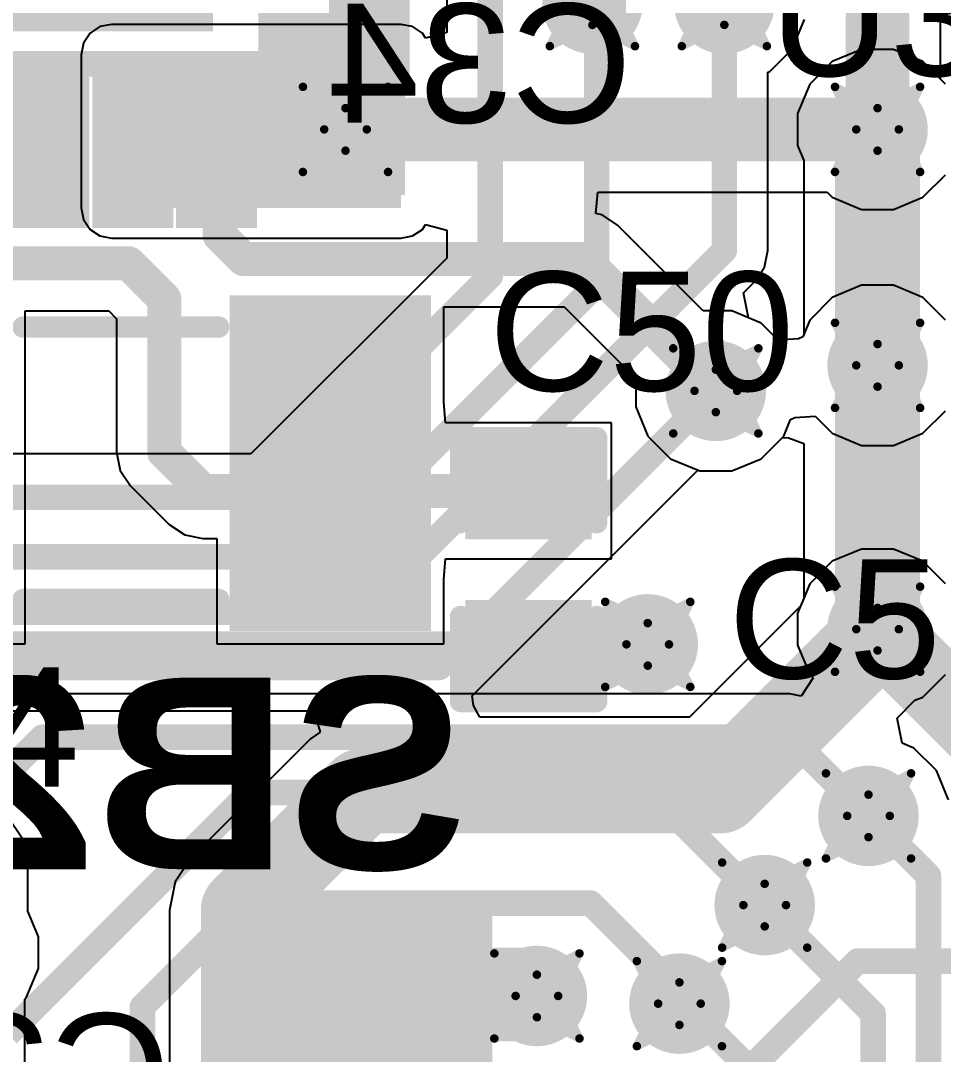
# Model space of a CAD drawing. Header units: inches. Extents: x -8 to 386, y -12 to 64.
# Drawn here: x 10.41 to 15.91, y 12.93 to 19.1 of the extents above; entities that cross this region are included whole.
import ezdxf

# ---------------------------------------------------------------- set-up
doc = ezdxf.new("R2010")
doc.units = ezdxf.units.IN
for name, color, linetype in [('Board_outline', 216, 'Continuous'), ('Bottom Layer', 5, 'Continuous'), ('Bottom Overlay', 54, 'Continuous'), ('Bottom Paste', 16, 'Continuous'), ('Bottom Solder', 6, 'Continuous'), ('Drill Drawing', 1, 'Continuous'), ('Top Layer', 1, 'Continuous'), ('Top Overlay', 2, 'Continuous'), ('Top Paste', 8, 'Continuous'), ('Top Solder', 216, 'Continuous'), ('Via Holes', 16, 'Continuous')]:
    doc.layers.add(name, color=color, linetype=linetype)
doc.styles.add('Arial', font='', dxfattribs={"height": 0.2})
doc.styles.add('Arial_Bold', font='', dxfattribs={"height": 0.2})
doc.styles.get('Arial').set_extended_font_data('Arial')
doc.styles.get('Arial_Bold').set_extended_font_data('Arial', bold=True)

msp = doc.modelspace()

# ---------------------------------------------------------------- hatches: boundary and pattern name
at = {"layer": 'Bottom Layer'}
h = msp.add_hatch(color=5, dxfattribs=at)
edge = h.paths.add_edge_path()
edge.add_arc((13.8176, 19.2024), 0.3, 0, 360)
h = msp.add_hatch(color=5, dxfattribs=at)
edge = h.paths.add_edge_path()
edge.add_arc((14.605, 19.2024), 0.3, 0, 360)
for points in [[(12.6746, 18.8976), (10.9474, 18.8976), (10.9474, 17.9832), (12.6746, 17.9832)], [(11.0363, 18.8468), (11.6713, 18.8468), (11.6713, 18.3896), (11.0363, 18.3896)], [(13.0429, 12.9286), (12.1539, 12.9286), (12.1539, 13.6906), (13.0429, 13.6906)]]:
    msp.add_hatch(color=5, dxfattribs=at).paths.add_polyline_path(points)
h = msp.add_hatch(color=5, dxfattribs=at)
edge = h.paths.add_edge_path()
edge.add_arc((12.344, 18.4517), 0.3, 0, 360)
h = msp.add_hatch(color=5, dxfattribs=at)
edge = h.paths.add_edge_path()
edge.add_arc((15.5194, 18.4517), 0.3, 0, 360)
h = msp.add_hatch(color=5, dxfattribs=at)
edge = h.paths.add_edge_path()
edge.add_arc((15.5194, 17.0434), 0.3, 0, 360)
h = msp.add_hatch(color=5, dxfattribs=at)
edge = h.paths.add_edge_path()
edge.add_arc((14.5542, 16.891), 0.3, 0, 360)
h = msp.add_hatch(color=5, dxfattribs=at)
edge = h.paths.add_edge_path()
edge.add_arc((15.5194, 15.4686), 0.3, 0, 360)
h = msp.add_hatch(color=5, dxfattribs=at)
edge = h.paths.add_edge_path()
edge.add_arc((14.1478, 15.378), 0.3, 0, 360)
h = msp.add_hatch(color=5, dxfattribs=at)
edge = h.paths.add_edge_path()
edge.add_arc((15.4654, 14.3542), 0.3, 0, 360)
h = msp.add_hatch(color=5, dxfattribs=at)
edge = h.paths.add_edge_path()
edge.add_arc((14.8458, 13.8218), 0.3, 0, 360)
h = msp.add_hatch(color=5, dxfattribs=at)
edge = h.paths.add_edge_path()
edge.add_arc((13.4864, 13.2794), 0.3, 0, 360)
h = msp.add_hatch(color=5, dxfattribs=at)
edge = h.paths.add_edge_path()
edge.add_arc((14.3369, 13.2335), 0.3, 0, 360)
at = {"layer": 'Bottom Paste'}
for points in [[(11.0363, 18.8468), (11.6713, 18.8468), (11.6713, 18.3896), (11.0363, 18.3896)], [(13.0429, 12.9286), (12.1539, 12.9286), (12.1539, 13.6906), (13.0429, 13.6906)]]:
    msp.add_hatch(color=16, dxfattribs=at).paths.add_polyline_path(points)
at = {"layer": 'Bottom Solder'}
for points in [[(10.9763, 18.9068), (11.7313, 18.9068), (11.7313, 18.3296), (10.9763, 18.3296)], [(13.1445, 12.827), (12.0523, 12.827), (12.0523, 13.7922), (13.1445, 13.7922)]]:
    msp.add_hatch(color=6, dxfattribs=at).paths.add_polyline_path(points)
at = {"layer": 'Top Layer'}
h = msp.add_hatch(color=1, dxfattribs=at)
edge = h.paths.add_edge_path()
edge.add_arc((13.8176, 19.2024), 0.3, 0, 360)
h = msp.add_hatch(color=1, dxfattribs=at)
edge = h.paths.add_edge_path()
edge.add_arc((14.605, 19.2024), 0.3, 0, 360)
for points in [[(12.6246, 19.1555), (12.6246, 18.8755), (11.9245, 18.8755), (11.9245, 19.1555)], [(11.938, 18.0594), (12.7, 18.0594), (12.7, 19.1516), (11.938, 19.1516)], [(10.7145, 17.9654), (10.4345, 17.9654), (10.4345, 18.6654), (10.7145, 18.6654)], [(11.2144, 17.9654), (10.9344, 17.9654), (10.9344, 18.6654), (11.2144, 18.6654)], [(11.7145, 17.9654), (11.4345, 17.9654), (11.4345, 18.6654), (11.7145, 18.6654)], [(11.7536, 17.3592), (12.7536, 17.3592), (12.7536, 15.5592), (11.7536, 15.5592)], [(13.7541, 16.0655), (13.1191, 16.0655), (13.1191, 16.5227), (13.7541, 16.5227)], [(13.7541, 15.1257), (13.1191, 15.1257), (13.1191, 15.5829), (13.7541, 15.5829)]]:
    msp.add_hatch(color=1, dxfattribs=at).paths.add_polyline_path(points)
h = msp.add_hatch(color=1, dxfattribs=at)
edge = h.paths.add_edge_path()
edge.add_arc((12.344, 18.4517), 0.3, 0, 360)
h = msp.add_hatch(color=1, dxfattribs=at)
edge = h.paths.add_edge_path()
edge.add_arc((15.5194, 18.4517), 0.3, 0, 360)
h = msp.add_hatch(color=1, dxfattribs=at)
edge = h.paths.add_edge_path()
edge.add_arc((15.5194, 17.0434), 0.3, 0, 360)
h = msp.add_hatch(color=1, dxfattribs=at)
edge = h.paths.add_edge_path()
edge.add_arc((14.5542, 16.891), 0.3, 0, 360)
h = msp.add_hatch(color=1, dxfattribs=at)
edge = h.paths.add_edge_path()
edge.add_arc((15.5194, 15.4686), 0.3, 0, 360)
h = msp.add_hatch(color=1, dxfattribs=at)
edge = h.paths.add_edge_path()
edge.add_arc((14.1478, 15.378), 0.3, 0, 360)
h = msp.add_hatch(color=1, dxfattribs=at)
edge = h.paths.add_edge_path()
edge.add_arc((15.4654, 14.3542), 0.3, 0, 360)
h = msp.add_hatch(color=1, dxfattribs=at)
edge = h.paths.add_edge_path()
edge.add_arc((14.8458, 13.8218), 0.3, 0, 360)
h = msp.add_hatch(color=1, dxfattribs=at)
edge = h.paths.add_edge_path()
edge.add_arc((13.4864, 13.2794), 0.3, 0, 360)
h = msp.add_hatch(color=1, dxfattribs=at)
edge = h.paths.add_edge_path()
edge.add_arc((14.3369, 13.2335), 0.3, 0, 360)
at = {"layer": 'Top Paste'}
for points in [[(12.6246, 19.1555), (12.6246, 18.8755), (11.9245, 18.8755), (11.9245, 19.1555)], [(10.7145, 17.9654), (10.4345, 17.9654), (10.4345, 18.6654), (10.7145, 18.6654)], [(11.2144, 17.9654), (10.9344, 17.9654), (10.9344, 18.6654), (11.2144, 18.6654)], [(11.7145, 17.9654), (11.4345, 17.9654), (11.4345, 18.6654), (11.7145, 18.6654)], [(11.7536, 17.3592), (12.7536, 17.3592), (12.7536, 15.5592), (11.7536, 15.5592)], [(13.7541, 16.0655), (13.1191, 16.0655), (13.1191, 16.5227), (13.7541, 16.5227)], [(13.7541, 15.1257), (13.1191, 15.1257), (13.1191, 15.5829), (13.7541, 15.5829)]]:
    msp.add_hatch(color=8, dxfattribs=at).paths.add_polyline_path(points)
at = {"layer": 'Top Solder'}
for points in [[(11.5531, 22.4941), (11.5531, 19.0369), (8.0959, 19.0369), (8.0959, 22.4941)], [(12.7262, 19.2571), (12.7262, 18.7739), (11.8229, 18.7739), (11.8229, 19.2571)], [(10.8161, 17.8638), (10.3329, 17.8638), (10.3329, 18.767), (10.8161, 18.767)], [(11.316, 17.8638), (10.8328, 17.8638), (10.8328, 18.767), (11.316, 18.767)], [(11.8161, 17.8638), (11.3329, 17.8638), (11.3329, 18.767), (11.8161, 18.767)], [(11.652, 17.4608), (12.8552, 17.4608), (12.8552, 15.4576), (11.652, 15.4576)], [(13.8141, 16.0055), (13.0591, 16.0055), (13.0591, 16.5827), (13.8141, 16.5827)], [(13.8141, 15.0657), (13.0591, 15.0657), (13.0591, 15.6429), (13.8141, 15.6429)]]:
    msp.add_hatch(color=216, dxfattribs=at).paths.add_polyline_path(points)
at = {"layer": 'Via Holes'}
h = msp.add_hatch(color=7, dxfattribs=at)
edge = h.paths.add_edge_path()
edge.add_arc((13.8176, 19.2024), 0.15, 0, 360)
h = msp.add_hatch(color=7, dxfattribs=at)
edge = h.paths.add_edge_path()
edge.add_arc((14.605, 19.2024), 0.15, 0, 360)
h = msp.add_hatch(color=7, dxfattribs=at)
edge = h.paths.add_edge_path()
edge.add_arc((12.344, 18.4517), 0.15, 0, 360)
h = msp.add_hatch(color=7, dxfattribs=at)
edge = h.paths.add_edge_path()
edge.add_arc((15.5194, 18.4517), 0.15, 0, 360)
h = msp.add_hatch(color=7, dxfattribs=at)
edge = h.paths.add_edge_path()
edge.add_arc((15.5194, 17.0434), 0.15, 0, 360)
h = msp.add_hatch(color=7, dxfattribs=at)
edge = h.paths.add_edge_path()
edge.add_arc((14.5542, 16.891), 0.15, 0, 360)
h = msp.add_hatch(color=7, dxfattribs=at)
edge = h.paths.add_edge_path()
edge.add_arc((15.5194, 15.4686), 0.15, 0, 360)
h = msp.add_hatch(color=7, dxfattribs=at)
edge = h.paths.add_edge_path()
edge.add_arc((14.1478, 15.378), 0.15, 0, 360)
h = msp.add_hatch(color=7, dxfattribs=at)
edge = h.paths.add_edge_path()
edge.add_arc((15.4654, 14.3542), 0.15, 0, 360)
h = msp.add_hatch(color=7, dxfattribs=at)
edge = h.paths.add_edge_path()
edge.add_arc((14.8458, 13.8218), 0.15, 0, 360)
h = msp.add_hatch(color=7, dxfattribs=at)
edge = h.paths.add_edge_path()
edge.add_arc((13.4864, 13.2794), 0.15, 0, 360)
h = msp.add_hatch(color=7, dxfattribs=at)
edge = h.paths.add_edge_path()
edge.add_arc((14.3369, 13.2335), 0.15, 0, 360)

# ---------------------------------------------------------------- linework, layer by layer
at = {"layer": 'Board_outline', "const_width": 0.254}
msp.add_lwpolyline([(37.5368, 13.3604, 1), (-7.4632, 13.3604, 1)], format="xyb", close=True, dxfattribs=at)
at = {"layer": 'Bottom Layer'}
for p, q in [((12.949, 19.685), (12.949, 19.0308)), ((10.878, 19.0651), (10.8192, 19.0258)), ((10.9474, 19.0789), (10.878, 19.0651)), ((12.6746, 19.0789), (10.9474, 19.0789)), ((12.744, 19.0651), (12.6746, 19.0789)), ((12.8028, 19.0258), (12.744, 19.0651)), ((15.0101, 18.9317), (15.0828, 19.1074)), ((10.8192, 19.0258), (10.7799, 18.967)), ((12.822, 18.997), (12.8028, 19.0258)), ((12.949, 19.0308), (12.822, 18.997)), ((10.7799, 18.967), (10.7661, 18.8976)), ((10.7661, 18.8976), (10.7661, 17.9832)), ((14.8757, 18.7973), (15.0101, 18.9317)), ((15.4244, 18.9295), (15.2487, 18.8568)), ((15.6144, 18.9295), (15.4244, 18.9295)), ((15.7901, 18.8568), (15.6144, 18.9295)), ((15.2487, 18.8568), (15.1143, 18.7224)), ((15.9245, 18.7224), (15.7901, 18.8568)), ((14.864, 18.7925), (14.8757, 18.7973)), ((14.864, 17.7292), (14.864, 18.7925)), ((15.1143, 18.7224), (15.0416, 18.5468)), ((15.0416, 18.5468), (15.0416, 18.3567)), ((15.0416, 18.3567), (15.0791, 18.2661)), ((15.0791, 18.2661), (15.0791, 17.2291)), ((10.7661, 17.9832), (10.7799, 17.9138)), ((10.7799, 17.9138), (10.8192, 17.855)), ((10.8192, 17.855), (10.878, 17.8157)), ((12.744, 17.8157), (12.8028, 17.855)), ((12.8028, 17.855), (12.822, 17.8838)), ((12.822, 17.8838), (12.949, 17.85)), ((12.949, 17.85), (12.949, 17.6841)), ((10.878, 17.8157), (10.9474, 17.8019)), ((10.9474, 17.8019), (12.6746, 17.8019)), ((12.6746, 17.8019), (12.744, 17.8157)), ((14.8443, 17.6301), (14.864, 17.7292)), ((12.949, 17.6841), (11.7799, 16.515)), ((14.7881, 17.5461), (14.8443, 17.6301)), ((14.7193, 17.4772), (14.7881, 17.5461)), ((14.7491, 17.3274), (14.7193, 17.4772)), ((14.8249, 17.2961), (14.7491, 17.3274)), ((14.9271, 17.1938), (14.8249, 17.2961)), ((15.0729, 17.214), (15.0479, 17.2025)), ((15.0791, 17.2291), (15.0729, 17.214)), ((15.0479, 17.2025), (14.9271, 17.1938)), ((14.9593, 16.6203), (15.0007, 16.7204)), ((15.0007, 16.7204), (15.0257, 16.7319)), ((15.0257, 16.7319), (15.1465, 16.7406)), ((15.1465, 16.7406), (15.2487, 16.6383)), ((15.7901, 16.6383), (15.9245, 16.7727)), ((14.8249, 16.4859), (14.9593, 16.6203)), ((15.2487, 16.6383), (15.4244, 16.5656)), ((15.6144, 16.5656), (15.7901, 16.6383)), ((15.4244, 16.5656), (15.6144, 16.5656)), ((11.7799, 16.515), (3.7592, 16.515)), ((14.6492, 16.4132), (14.8249, 16.4859)), ((13.1001, 15.0707), (14.4475, 16.418)), ((14.4475, 16.418), (14.4592, 16.4132)), ((14.4592, 16.4132), (14.6492, 16.4132)), ((15.4244, 15.9464), (15.2487, 15.8737)), ((15.6144, 15.9464), (15.4244, 15.9464)), ((15.7901, 15.8737), (15.6144, 15.9464)), ((15.2487, 15.8737), (15.1143, 15.7393)), ((15.9245, 15.7393), (15.7901, 15.8737)), ((15.1143, 15.7393), (15.0588, 15.6053)), ((15.0588, 15.6053), (14.3972, 14.9437)), ((15.7901, 15.0635), (15.9245, 15.1979)), ((13.1088, 15.0138), (13.1001, 15.0707)), ((15.7428, 15.044), (15.7901, 15.0635)), ((13.1455, 14.9437), (13.1088, 15.0138)), ((15.6367, 14.9379), (15.7428, 15.044)), ((9.8759, 14.981), (12.155, 14.981)), ((12.155, 14.981), (12.1935, 14.854)), ((14.3972, 14.9437), (13.1455, 14.9437)), ((15.6665, 14.7881), (15.6367, 14.9379)), ((12.1347, 14.8147), (11.4235, 14.1035)), ((12.1935, 14.854), (12.1347, 14.8147)), ((15.736, 14.7593), (15.6665, 14.7881)), ((15.8704, 14.6249), (15.736, 14.7593)), ((15.9432, 14.4493), (15.8704, 14.6249)), ((10.4158, 14.2169), (10.326, 14.3514)), ((10.4474, 14.0584), (10.4158, 14.2169)), ((11.4235, 14.1035), (11.3281, 13.9607)), ((10.4474, 14.0583), (10.4474, 14.0584)), ((10.4474, 13.7864), (10.4474, 14.0583)), ((11.3281, 13.9607), (11.2945, 13.7922)), ((10.5108, 13.6332), (10.4474, 13.7864)), ((11.2945, 13.7922), (11.2945, 10.9474)), ((10.5108, 13.4431), (10.5108, 13.6332)), ((10.4381, 13.2675), (10.5108, 13.4431)), ((10.4299, 13.2593), (10.4381, 13.2675)), ((10.4299, 11.7015), (10.4299, 13.2593))]:
    msp.add_line(p, q, dxfattribs=at)
for points, const_width in [([(13.208, 17.5768), (13.208, 19.685)], 0.1524), ([(13.8176, 19.2024), (13.843, 19.177)], 0.1524), ([(13.843, 17.526), (13.843, 19.177)], 0.1524), ([(14.605, 17.7292), (14.605, 19.2024)], 0.1524), ([(15.5194, 17.0434), (15.5194, 18.4517)], 0.508), ([(12.446, 15.5702), (14.605, 17.7292)], 0.1524), ([(11.8872, 16.256), (13.208, 17.5768)], 0.1524), ([(12.2174, 15.9004), (13.843, 17.526)], 0.1524), ([(12.9032, 15.24), (14.5542, 16.891)], 0.1524), ([(3.7592, 16.256), (11.8872, 16.256)], 0.1524), ([(3.8706, 15.9004), (12.2174, 15.9004)], 0.1524), ([(14.5796, 14.5034), (15.5448, 15.4686)], 0.508), ([(4.0074, 15.5702), (12.446, 15.5702)], 0.1524), ([(4.1441, 15.24), (12.9032, 15.24)], 0.1524), ([(11.7348, 13.7922), (12.446, 14.5034)], 0.508), ([(12.446, 14.5034), (14.5796, 14.5034)], 0.508), ([(15.4654, 14.3542), (15.8232, 13.9964)], 0.1524), ([(15.4654, 14.3542), (15.4654, 14.3542)], 0.1524), ([(15.8232, 13.2273), (15.8232, 13.9964)], 0.1524), ([(11.7348, 10.9474), (11.7348, 13.7922)], 0.508), ([(14.8458, 13.8218), (15.493, 13.1746)], 0.1524), ([(12.7539, 13.2873), (13.4785, 13.2873)], 0.5588), ([(13.4785, 13.2873), (13.4864, 13.2794)], 0.5588), ([(14.3369, 13.2335), (14.3676, 13.2335)], 0.1524), ([(14.3676, 13.2335), (15.113, 12.4882)], 0.1524), ([(15.8232, 3.8618), (15.8232, 13.2273)], 0.1524), ([(15.493, 3.2776), (15.493, 13.1746)], 0.1524)]:
    msp.add_lwpolyline(points, dxfattribs=dict(at, const_width=const_width))
for points, const_width in [([(13.8049, 19.177, 1), (13.8811, 19.177, 1)], 0.0762), ([(13.8049, 19.177, 1), (13.8811, 19.177, 1)], 0.0762), ([(15.3924, 18.4517, 1), (15.6464, 18.4517, 1)], 0.254), ([(14.5669, 17.7292, 1), (14.6431, 17.7292, 1)], 0.0762), ([(14.5669, 17.7292, 1), (14.6431, 17.7292, 1)], 0.0762), ([(13.1699, 17.5768, 1), (13.2461, 17.5768, 1)], 0.0762), ([(13.1699, 17.5768, 1), (13.2461, 17.5768, 1)], 0.0762), ([(13.8049, 17.526, 1), (13.8811, 17.526, 1)], 0.0762), ([(13.8049, 17.526, 1), (13.8811, 17.526, 1)], 0.0762), ([(15.3924, 17.0434, 1), (15.6464, 17.0434, 1)], 0.254), ([(14.5161, 16.891, 1), (14.5923, 16.891, 1)], 0.0762), ([(11.8491, 16.256, 1), (11.9253, 16.256, 1)], 0.0762), ([(11.8491, 16.256, 1), (11.9253, 16.256, 1)], 0.0762), ([(12.1793, 15.9004, 1), (12.2555, 15.9004, 1)], 0.0762), ([(12.1793, 15.9004, 1), (12.2555, 15.9004, 1)], 0.0762), ([(15.4178, 15.4686, 1), (15.6718, 15.4686, 1)], 0.254), ([(12.4079, 15.5702, 1), (12.4841, 15.5702, 1)], 0.0762), ([(12.4079, 15.5702, 1), (12.4841, 15.5702, 1)], 0.0762), ([(12.8651, 15.24, 1), (12.9413, 15.24, 1)], 0.0762), ([(12.8651, 15.24, 1), (12.9413, 15.24, 1)], 0.0762), ([(12.319, 14.5034, 1), (12.573, 14.5034, 1)], 0.254), ([(12.319, 14.5034, 1), (12.573, 14.5034, 1)], 0.254), ([(14.4526, 14.5034, 1), (14.7066, 14.5034, 1)], 0.254), ([(14.4526, 14.5034, 1), (14.7066, 14.5034, 1)], 0.254), ([(15.4273, 14.3542, 1), (15.5035, 14.3542, 1)], 0.0762), ([(15.4273, 14.3542, 1), (15.5035, 14.3542, 1)], 0.0762), ([(15.4273, 14.3542, 1), (15.5035, 14.3542, 1)], 0.0762), ([(15.7851, 13.9964, 1), (15.8613, 13.9964, 1)], 0.0762), ([(15.7851, 13.9964, 1), (15.8613, 13.9964, 1)], 0.0762), ([(11.6078, 13.7922, 1), (11.8618, 13.7922, 1)], 0.254), ([(11.6078, 13.7922, 1), (11.8618, 13.7922, 1)], 0.254), ([(14.8077, 13.8218, 1), (14.8839, 13.8218, 1)], 0.0762), ([(12.6142, 13.2873, 1), (12.8936, 13.2873, 1)], 0.2794), ([(13.3388, 13.2873, 1), (13.6182, 13.2873, 1)], 0.2794), ([(13.3388, 13.2873, 1), (13.6182, 13.2873, 1)], 0.2794), ([(13.3467, 13.2794, 1), (13.6261, 13.2794, 1)], 0.2794), ([(14.2988, 13.2335, 1), (14.375, 13.2335, 1)], 0.0762), ([(14.3295, 13.2335, 1), (14.4057, 13.2335, 1)], 0.0762), ([(14.3295, 13.2335, 1), (14.4057, 13.2335, 1)], 0.0762), ([(15.7851, 13.2273, 1), (15.8613, 13.2273, 1)], 0.0762), ([(15.7851, 13.2273, 1), (15.8613, 13.2273, 1)], 0.0762), ([(15.4549, 13.1746, 1), (15.5311, 13.1746, 1)], 0.0762), ([(15.4549, 13.1746, 1), (15.5311, 13.1746, 1)], 0.0762)]:
    msp.add_lwpolyline(points, format="xyb", close=True, dxfattribs=dict(at, const_width=const_width))
at = {"layer": 'Bottom Overlay', "const_width": 0.127}
for points in [[(10.9474, 18.3007), (10.9474, 18.8087)], [(11.7602, 18.3007), (11.7602, 18.8087)], [(10.9474, 18.3007), (11.7602, 18.3007)], [(12.0396, 13.8176), (13.1572, 13.8176)], [(12.0396, 11.2776), (12.0396, 13.8176)], [(13.1572, 11.2776), (13.1572, 13.8176)]]:
    msp.add_lwpolyline(points, dxfattribs=at)
at = {"layer": 'Bottom Overlay', "const_width": 0.0635}
for points in [[(10.9156, 18.8087, 1), (10.9792, 18.8087, 1)], [(11.7285, 18.8087, 1), (11.7919, 18.8087, 1)], [(10.9156, 18.3007, 1), (10.9792, 18.3007, 1)], [(10.9156, 18.3007, 1), (10.9792, 18.3007, 1)], [(11.7285, 18.3007, 1), (11.7919, 18.3007, 1)], [(11.7285, 18.3007, 1), (11.7919, 18.3007, 1)], [(12.0078, 13.8176, 1), (12.0714, 13.8176, 1)], [(12.0078, 13.8176, 1), (12.0714, 13.8176, 1)], [(13.1255, 13.8176, 1), (13.189, 13.8176, 1)], [(13.1255, 13.8176, 1), (13.189, 13.8176, 1)]]:
    msp.add_lwpolyline(points, format="xyb", close=True, dxfattribs=at)
at = {"layer": 'Drill Drawing', "const_width": 0.0508}
for points in [[(13.5636, 18.9484), (13.6906, 19.2024)], [(13.9446, 19.2024), (14.0716, 18.9484)], [(14.351, 18.9484), (14.478, 19.2024)], [(14.732, 19.2024), (14.859, 18.9484)], [(13.5636, 18.9484), (13.8176, 19.0754)], [(13.8176, 19.0754), (14.0716, 18.9484)], [(14.351, 18.9484), (14.605, 19.0754)], [(14.605, 19.0754), (14.859, 18.9484)], [(12.09, 18.7057), (12.344, 18.5787)], [(12.09, 18.7057), (12.217, 18.4517)], [(12.344, 18.5787), (12.598, 18.7057)], [(12.471, 18.4517), (12.598, 18.7057)], [(15.2654, 18.7057), (15.5194, 18.5787)], [(15.2654, 18.7057), (15.3924, 18.4517)], [(15.5194, 18.5787), (15.7734, 18.7057)], [(15.6464, 18.4517), (15.7734, 18.7057)], [(12.09, 18.1977), (12.217, 18.4517)], [(12.471, 18.4517), (12.598, 18.1977)], [(15.2654, 18.1977), (15.3924, 18.4517)], [(15.6464, 18.4517), (15.7734, 18.1977)], [(12.09, 18.1977), (12.344, 18.3247)], [(12.344, 18.3247), (12.598, 18.1977)], [(15.2654, 18.1977), (15.5194, 18.3247)], [(15.5194, 18.3247), (15.7734, 18.1977)], [(15.2654, 17.2974), (15.5194, 17.1704)], [(15.2654, 17.2974), (15.3924, 17.0434)], [(15.5194, 17.1704), (15.7734, 17.2974)], [(15.6464, 17.0434), (15.7734, 17.2974)], [(14.3002, 17.145), (14.5542, 17.018)], [(14.3002, 17.145), (14.4272, 16.891)], [(14.5542, 17.018), (14.8082, 17.145)], [(14.6812, 16.891), (14.8082, 17.145)], [(15.2654, 16.7894), (15.3924, 17.0434)], [(15.6464, 17.0434), (15.7734, 16.7894)], [(14.3002, 16.637), (14.4272, 16.891)], [(14.6812, 16.891), (14.8082, 16.637)], [(15.2654, 16.7894), (15.5194, 16.9164)], [(15.5194, 16.9164), (15.7734, 16.7894)], [(14.3002, 16.637), (14.5542, 16.764)], [(14.5542, 16.764), (14.8082, 16.637)], [(15.2654, 15.7226), (15.5194, 15.5956)], [(15.2654, 15.7226), (15.3924, 15.4686)], [(15.5194, 15.5956), (15.7734, 15.7226)], [(15.6464, 15.4686), (15.7734, 15.7226)], [(13.8938, 15.632), (14.1478, 15.505)], [(13.8938, 15.632), (14.0208, 15.378)], [(14.1478, 15.505), (14.4018, 15.632)], [(14.2748, 15.378), (14.4018, 15.632)], [(15.2654, 15.2146), (15.3924, 15.4686)], [(15.6464, 15.4686), (15.7734, 15.2146)], [(13.8938, 15.124), (14.0208, 15.378)], [(14.2748, 15.378), (14.4018, 15.124)], [(15.2654, 15.2146), (15.5194, 15.3416)], [(15.5194, 15.3416), (15.7734, 15.2146)], [(13.8938, 15.124), (14.1478, 15.251)], [(14.1478, 15.251), (14.4018, 15.124)], [(15.2114, 14.6082), (15.4654, 14.4812)], [(15.2114, 14.6082), (15.3384, 14.3542)], [(15.4654, 14.4812), (15.7194, 14.6082)], [(15.5924, 14.3542), (15.7194, 14.6082)], [(15.2114, 14.1002), (15.3384, 14.3542)], [(15.5924, 14.3542), (15.7194, 14.1002)], [(15.2114, 14.1002), (15.4654, 14.2272)], [(15.4654, 14.2272), (15.7194, 14.1002)], [(14.5918, 14.0758), (14.8458, 13.9488)], [(14.5918, 14.0758), (14.7188, 13.8218)], [(14.8458, 13.9488), (15.0998, 14.0758)], [(14.9728, 13.8218), (15.0998, 14.0758)], [(14.5918, 13.5678), (14.7188, 13.8218)], [(14.9728, 13.8218), (15.0998, 13.5678)], [(14.5918, 13.5678), (14.8458, 13.6948)], [(14.8458, 13.6948), (15.0998, 13.5678)], [(13.2324, 13.5334), (13.4864, 13.4064)], [(13.2324, 13.5334), (13.3594, 13.2794)], [(13.4864, 13.4064), (13.7404, 13.5334)], [(13.6134, 13.2794), (13.7404, 13.5334)], [(14.0829, 13.4875), (14.3369, 13.3605)], [(14.0829, 13.4875), (14.2099, 13.2335)], [(14.3369, 13.3605), (14.5909, 13.4875)], [(14.4639, 13.2335), (14.5909, 13.4875)], [(13.2324, 13.0254), (13.3594, 13.2794)], [(13.6134, 13.2794), (13.7404, 13.0254)], [(14.0829, 12.9795), (14.2099, 13.2335)], [(14.4639, 13.2335), (14.5909, 12.9795)], [(13.2324, 13.0254), (13.4864, 13.1524)], [(13.4864, 13.1524), (13.7404, 13.0254)], [(14.0829, 12.9795), (14.3369, 13.1065)], [(14.3369, 13.1065), (14.5909, 12.9795)]]:
    msp.add_lwpolyline(points, dxfattribs=at)
at = {"layer": 'Drill Drawing', "const_width": 0.0254}
for points in [[(13.8049, 19.0754, 1), (13.8303, 19.0754, 1)], [(13.8049, 19.0754, 1), (13.8303, 19.0754, 1)], [(14.5923, 19.0754, 1), (14.6177, 19.0754, 1)], [(14.5923, 19.0754, 1), (14.6177, 19.0754, 1)], [(13.5509, 18.9484, 1), (13.5763, 18.9484, 1)], [(13.5509, 18.9484, 1), (13.5763, 18.9484, 1)], [(14.0589, 18.9484, 1), (14.0843, 18.9484, 1)], [(14.0589, 18.9484, 1), (14.0843, 18.9484, 1)], [(14.3383, 18.9484, 1), (14.3637, 18.9484, 1)], [(14.3383, 18.9484, 1), (14.3637, 18.9484, 1)], [(14.8463, 18.9484, 1), (14.8717, 18.9484, 1)], [(14.8463, 18.9484, 1), (14.8717, 18.9484, 1)], [(12.0773, 18.7057, 1), (12.1027, 18.7057, 1)], [(12.0773, 18.7057, 1), (12.1027, 18.7057, 1)], [(12.5853, 18.7057, 1), (12.6107, 18.7057, 1)], [(12.5853, 18.7057, 1), (12.6107, 18.7057, 1)], [(15.2527, 18.7057, 1), (15.2781, 18.7057, 1)], [(15.2527, 18.7057, 1), (15.2781, 18.7057, 1)], [(15.7607, 18.7057, 1), (15.7861, 18.7057, 1)], [(15.7607, 18.7057, 1), (15.7861, 18.7057, 1)], [(12.3313, 18.5787, 1), (12.3567, 18.5787, 1)], [(12.3313, 18.5787, 1), (12.3567, 18.5787, 1)], [(15.5067, 18.5787, 1), (15.5321, 18.5787, 1)], [(15.5067, 18.5787, 1), (15.5321, 18.5787, 1)], [(12.2043, 18.4517, 1), (12.2297, 18.4517, 1)], [(12.2043, 18.4517, 1), (12.2297, 18.4517, 1)], [(12.4583, 18.4517, 1), (12.4837, 18.4517, 1)], [(12.4583, 18.4517, 1), (12.4837, 18.4517, 1)], [(15.3797, 18.4517, 1), (15.4051, 18.4517, 1)], [(15.3797, 18.4517, 1), (15.4051, 18.4517, 1)], [(15.6337, 18.4517, 1), (15.6591, 18.4517, 1)], [(15.6337, 18.4517, 1), (15.6591, 18.4517, 1)], [(12.3313, 18.3247, 1), (12.3567, 18.3247, 1)], [(12.3313, 18.3247, 1), (12.3567, 18.3247, 1)], [(15.5067, 18.3247, 1), (15.5321, 18.3247, 1)], [(15.5067, 18.3247, 1), (15.5321, 18.3247, 1)], [(12.0773, 18.1977, 1), (12.1027, 18.1977, 1)], [(12.0773, 18.1977, 1), (12.1027, 18.1977, 1)], [(12.5853, 18.1977, 1), (12.6107, 18.1977, 1)], [(12.5853, 18.1977, 1), (12.6107, 18.1977, 1)], [(15.2527, 18.1977, 1), (15.2781, 18.1977, 1)], [(15.2527, 18.1977, 1), (15.2781, 18.1977, 1)], [(15.7607, 18.1977, 1), (15.7861, 18.1977, 1)], [(15.7607, 18.1977, 1), (15.7861, 18.1977, 1)], [(15.2527, 17.2974, 1), (15.2781, 17.2974, 1)], [(15.2527, 17.2974, 1), (15.2781, 17.2974, 1)], [(15.7607, 17.2974, 1), (15.7861, 17.2974, 1)], [(15.7607, 17.2974, 1), (15.7861, 17.2974, 1)], [(14.2875, 17.145, 1), (14.3129, 17.145, 1)], [(14.2875, 17.145, 1), (14.3129, 17.145, 1)], [(14.7955, 17.145, 1), (14.8209, 17.145, 1)], [(14.7955, 17.145, 1), (14.8209, 17.145, 1)], [(15.5067, 17.1704, 1), (15.5321, 17.1704, 1)], [(15.5067, 17.1704, 1), (15.5321, 17.1704, 1)], [(14.5415, 17.018, 1), (14.5669, 17.018, 1)], [(14.5415, 17.018, 1), (14.5669, 17.018, 1)], [(15.3797, 17.0434, 1), (15.4051, 17.0434, 1)], [(15.3797, 17.0434, 1), (15.4051, 17.0434, 1)], [(15.6337, 17.0434, 1), (15.6591, 17.0434, 1)], [(15.6337, 17.0434, 1), (15.6591, 17.0434, 1)], [(14.4145, 16.891, 1), (14.4399, 16.891, 1)], [(14.4145, 16.891, 1), (14.4399, 16.891, 1)], [(14.6685, 16.891, 1), (14.6939, 16.891, 1)], [(14.6685, 16.891, 1), (14.6939, 16.891, 1)], [(15.5067, 16.9164, 1), (15.5321, 16.9164, 1)], [(15.5067, 16.9164, 1), (15.5321, 16.9164, 1)], [(14.5415, 16.764, 1), (14.5669, 16.764, 1)], [(14.5415, 16.764, 1), (14.5669, 16.764, 1)], [(15.2527, 16.7894, 1), (15.2781, 16.7894, 1)], [(15.2527, 16.7894, 1), (15.2781, 16.7894, 1)], [(15.7607, 16.7894, 1), (15.7861, 16.7894, 1)], [(15.7607, 16.7894, 1), (15.7861, 16.7894, 1)], [(14.2875, 16.637, 1), (14.3129, 16.637, 1)], [(14.2875, 16.637, 1), (14.3129, 16.637, 1)], [(14.7955, 16.637, 1), (14.8209, 16.637, 1)], [(14.7955, 16.637, 1), (14.8209, 16.637, 1)], [(15.2527, 15.7226, 1), (15.2781, 15.7226, 1)], [(15.2527, 15.7226, 1), (15.2781, 15.7226, 1)], [(15.7607, 15.7226, 1), (15.7861, 15.7226, 1)], [(15.7607, 15.7226, 1), (15.7861, 15.7226, 1)], [(13.8811, 15.632, 1), (13.9065, 15.632, 1)], [(13.8811, 15.632, 1), (13.9065, 15.632, 1)], [(14.3891, 15.632, 1), (14.4145, 15.632, 1)], [(14.3891, 15.632, 1), (14.4145, 15.632, 1)], [(15.5067, 15.5956, 1), (15.5321, 15.5956, 1)], [(15.5067, 15.5956, 1), (15.5321, 15.5956, 1)], [(14.1351, 15.505, 1), (14.1605, 15.505, 1)], [(14.1351, 15.505, 1), (14.1605, 15.505, 1)], [(15.3797, 15.4686, 1), (15.4051, 15.4686, 1)], [(15.3797, 15.4686, 1), (15.4051, 15.4686, 1)], [(15.6337, 15.4686, 1), (15.6591, 15.4686, 1)], [(15.6337, 15.4686, 1), (15.6591, 15.4686, 1)], [(14.0081, 15.378, 1), (14.0335, 15.378, 1)], [(14.0081, 15.378, 1), (14.0335, 15.378, 1)], [(14.2621, 15.378, 1), (14.2875, 15.378, 1)], [(14.2621, 15.378, 1), (14.2875, 15.378, 1)], [(15.5067, 15.3416, 1), (15.5321, 15.3416, 1)], [(15.5067, 15.3416, 1), (15.5321, 15.3416, 1)], [(14.1351, 15.251, 1), (14.1605, 15.251, 1)], [(14.1351, 15.251, 1), (14.1605, 15.251, 1)], [(15.2527, 15.2146, 1), (15.2781, 15.2146, 1)], [(15.2527, 15.2146, 1), (15.2781, 15.2146, 1)], [(15.7607, 15.2146, 1), (15.7861, 15.2146, 1)], [(15.7607, 15.2146, 1), (15.7861, 15.2146, 1)], [(13.8811, 15.124, 1), (13.9065, 15.124, 1)], [(13.8811, 15.124, 1), (13.9065, 15.124, 1)], [(14.3891, 15.124, 1), (14.4145, 15.124, 1)], [(14.3891, 15.124, 1), (14.4145, 15.124, 1)], [(15.1987, 14.6082, 1), (15.2241, 14.6082, 1)], [(15.1987, 14.6082, 1), (15.2241, 14.6082, 1)], [(15.7067, 14.6082, 1), (15.7321, 14.6082, 1)], [(15.7067, 14.6082, 1), (15.7321, 14.6082, 1)], [(15.4527, 14.4812, 1), (15.4781, 14.4812, 1)], [(15.4527, 14.4812, 1), (15.4781, 14.4812, 1)], [(15.3257, 14.3542, 1), (15.3511, 14.3542, 1)], [(15.3257, 14.3542, 1), (15.3511, 14.3542, 1)], [(15.5797, 14.3542, 1), (15.6051, 14.3542, 1)], [(15.5797, 14.3542, 1), (15.6051, 14.3542, 1)], [(15.4527, 14.2272, 1), (15.4781, 14.2272, 1)], [(15.4527, 14.2272, 1), (15.4781, 14.2272, 1)], [(14.5791, 14.0758, 1), (14.6045, 14.0758, 1)], [(14.5791, 14.0758, 1), (14.6045, 14.0758, 1)], [(15.0871, 14.0758, 1), (15.1125, 14.0758, 1)], [(15.0871, 14.0758, 1), (15.1125, 14.0758, 1)], [(15.1987, 14.1002, 1), (15.2241, 14.1002, 1)], [(15.1987, 14.1002, 1), (15.2241, 14.1002, 1)], [(15.7067, 14.1002, 1), (15.7321, 14.1002, 1)], [(15.7067, 14.1002, 1), (15.7321, 14.1002, 1)], [(14.8331, 13.9488, 1), (14.8585, 13.9488, 1)], [(14.8331, 13.9488, 1), (14.8585, 13.9488, 1)], [(14.7061, 13.8218, 1), (14.7315, 13.8218, 1)], [(14.7061, 13.8218, 1), (14.7315, 13.8218, 1)], [(14.9601, 13.8218, 1), (14.9855, 13.8218, 1)], [(14.9601, 13.8218, 1), (14.9855, 13.8218, 1)], [(14.8331, 13.6948, 1), (14.8585, 13.6948, 1)], [(14.8331, 13.6948, 1), (14.8585, 13.6948, 1)], [(14.5791, 13.5678, 1), (14.6045, 13.5678, 1)], [(14.5791, 13.5678, 1), (14.6045, 13.5678, 1)], [(15.0871, 13.5678, 1), (15.1125, 13.5678, 1)], [(15.0871, 13.5678, 1), (15.1125, 13.5678, 1)], [(13.2197, 13.5334, 1), (13.2451, 13.5334, 1)], [(13.2197, 13.5334, 1), (13.2451, 13.5334, 1)], [(13.7277, 13.5334, 1), (13.7531, 13.5334, 1)], [(13.7277, 13.5334, 1), (13.7531, 13.5334, 1)], [(14.0702, 13.4875, 1), (14.0956, 13.4875, 1)], [(14.0702, 13.4875, 1), (14.0956, 13.4875, 1)], [(14.5782, 13.4875, 1), (14.6036, 13.4875, 1)], [(14.5782, 13.4875, 1), (14.6036, 13.4875, 1)], [(13.4737, 13.4064, 1), (13.4991, 13.4064, 1)], [(13.4737, 13.4064, 1), (13.4991, 13.4064, 1)], [(14.3242, 13.3605, 1), (14.3496, 13.3605, 1)], [(14.3242, 13.3605, 1), (14.3496, 13.3605, 1)], [(13.3467, 13.2794, 1), (13.3721, 13.2794, 1)], [(13.3467, 13.2794, 1), (13.3721, 13.2794, 1)], [(13.6007, 13.2794, 1), (13.6261, 13.2794, 1)], [(13.6007, 13.2794, 1), (13.6261, 13.2794, 1)], [(14.1972, 13.2335, 1), (14.2226, 13.2335, 1)], [(14.1972, 13.2335, 1), (14.2226, 13.2335, 1)], [(14.4512, 13.2335, 1), (14.4766, 13.2335, 1)], [(14.4512, 13.2335, 1), (14.4766, 13.2335, 1)], [(13.4737, 13.1524, 1), (13.4991, 13.1524, 1)], [(13.4737, 13.1524, 1), (13.4991, 13.1524, 1)], [(14.3242, 13.1065, 1), (14.3496, 13.1065, 1)], [(14.3242, 13.1065, 1), (14.3496, 13.1065, 1)], [(13.2197, 13.0254, 1), (13.2451, 13.0254, 1)], [(13.2197, 13.0254, 1), (13.2451, 13.0254, 1)], [(13.7277, 13.0254, 1), (13.7531, 13.0254, 1)], [(13.7277, 13.0254, 1), (13.7531, 13.0254, 1)], [(14.0702, 12.9795, 1), (14.0956, 12.9795, 1)], [(14.0702, 12.9795, 1), (14.0956, 12.9795, 1)], [(14.5782, 12.9795, 1), (14.6036, 12.9795, 1)], [(14.5782, 12.9795, 1), (14.6036, 12.9795, 1)]]:
    msp.add_lwpolyline(points, format="xyb", close=True, dxfattribs=at)
at = {"layer": 'Top Layer'}
for p, q in [((15.8949, 18.7519), (15.8949, 21.8232)), ((15.9245, 18.7224), (15.8949, 18.7519)), ((15.7901, 18.0467), (15.9245, 18.1811)), ((13.8375, 17.9492), (13.85, 18.0762)), ((13.85, 18.0762), (15.2192, 18.0762)), ((15.2192, 18.0762), (15.2487, 18.0467)), ((15.2487, 18.0467), (15.4244, 17.9739)), ((15.6144, 17.9739), (15.7901, 18.0467)), ((15.4244, 17.9739), (15.6144, 17.9739)), ((13.8758, 17.9416), (13.8375, 17.9492)), ((13.9682, 17.8798), (13.8758, 17.9416)), ((14.4793, 17.3688), (13.9682, 17.8798)), ((15.4244, 17.5212), (15.2487, 17.4485)), ((15.6144, 17.5212), (15.4244, 17.5212)), ((15.7901, 17.4485), (15.6144, 17.5212)), ((15.2487, 17.4485), (15.1143, 17.3141)), ((15.9245, 17.3141), (15.7901, 17.4485)), ((10.4314, 15.3814), (10.4314, 17.3681)), ((10.4314, 17.3681), (10.931, 17.3681)), ((10.931, 17.3681), (10.9777, 17.3214)), ((12.9314, 16.8234), (12.9314, 17.3935)), ((12.9314, 17.3935), (13.6488, 17.3935)), ((13.6488, 17.3935), (14.0764, 16.9659)), ((14.6492, 17.3688), (14.4793, 17.3688)), ((14.8249, 17.2961), (14.6492, 17.3688)), ((10.9777, 17.3214), (10.9777, 16.525)), ((14.9271, 17.1938), (14.8249, 17.2961)), ((15.1143, 17.3141), (15.0729, 17.214)), ((15.0729, 17.214), (15.0479, 17.2025)), ((15.0479, 17.2025), (14.9271, 17.1938)), ((14.0764, 16.9659), (14.0764, 16.796)), ((12.9413, 16.7005), (12.9314, 16.8234)), ((14.0764, 16.796), (14.1491, 16.6203)), ((13.9319, 16.7005), (12.9413, 16.7005)), ((13.9319, 15.8877), (13.9319, 16.7005)), ((14.1491, 16.6203), (14.2835, 16.4859)), ((14.8249, 16.4859), (14.9521, 16.6132)), ((14.9521, 16.6132), (14.9872, 16.6104)), ((14.9872, 16.6104), (15.0791, 16.5779)), ((15.0791, 16.5779), (15.0791, 15.6543)), ((10.9777, 16.525), (10.9777, 16.525)), ((10.9777, 16.525), (10.9994, 16.416)), ((14.2835, 16.4859), (14.4592, 16.4132)), ((14.6492, 16.4132), (14.8249, 16.4859)), ((10.9994, 16.416), (11.0612, 16.3236)), ((14.4592, 16.4132), (14.6492, 16.4132)), ((11.0612, 16.3236), (11.2921, 16.0927)), ((11.2921, 16.0927), (11.2921, 16.0927)), ((11.2921, 16.0927), (11.3845, 16.0309)), ((11.3845, 16.0309), (11.4935, 16.0092)), ((11.4935, 16.0092), (11.5758, 16.0092)), ((11.5758, 16.0092), (11.5758, 15.3814)), ((12.9314, 15.7648), (12.9413, 15.8877)), ((12.9413, 15.8877), (13.9319, 15.8877)), ((12.9314, 15.3814), (12.9314, 15.7648)), ((15.0791, 15.6543), (15.0416, 15.5636)), ((15.0416, 15.5636), (15.0416, 15.3736)), ((9.0758, 15.3814), (10.4314, 15.3814)), ((11.5758, 15.3814), (12.9314, 15.3814)), ((15.0416, 15.3736), (15.1143, 15.1979)), ((15.1345, 15.1778), (15.0631, 15.0695)), ((15.1143, 15.1979), (15.1345, 15.1778)), ((10.4363, 15.0633), (10.3522, 15.0071)), ((10.5354, 15.083), (10.4363, 15.0633)), ((14.9956, 15.083), (10.5354, 15.083)), ((15.0631, 15.0695), (14.9956, 15.083))]:
    msp.add_line(p, q, dxfattribs=at)
for points, const_width in [([(15.5194, 18.4517), (15.5194, 22.1234)], 0.381), ([(13.5086, 19.5114), (13.8176, 19.2024)], 0.2032), ([(14.605, 19.2024), (14.605, 19.2344)], 0.2032), ([(12.0382, 18.9607), (12.1557, 18.8432)], 0.1524), ([(7.572, 18.8432), (11.7882, 18.8432)], 0.1524), ([(11.7987, 18.8432), (12.1557, 18.8432)], 0.1524), ([(12.1557, 18.8432), (12.1916, 18.8073)], 0.1524), ([(12.1557, 18.8432), (12.1662, 18.8432)], 0.1524), ([(12.344, 18.4517), (15.5194, 18.4517)], 0.381), ([(11.5745, 18.3154), (11.5935, 18.2965)], 0.2032), ([(11.5935, 17.8197), (11.5935, 18.2965)], 0.2032), ([(11.5935, 17.8197), (11.7348, 17.6784)], 0.2032), ([(11.7348, 17.6784), (13.7668, 17.6784)], 0.2032), ([(13.7668, 17.6784), (14.5542, 16.891)], 0.2032), ([(9.2221, 17.653), (11.049, 17.653)], 0.2032), ([(11.049, 17.653), (11.2626, 17.4394)], 0.2032), ([(11.2626, 16.525), (11.2626, 17.4394)], 0.2032), ([(15.5194, 15.4686), (15.5194, 17.0434)], 0.508), ([(11.2626, 16.525), (11.4935, 16.2941)], 0.2032), ([(12.0885, 16.2941), (12.2536, 16.4592)], 0.2032), ([(11.4935, 16.2941), (12.0885, 16.2941)], 0.2032), ([(12.4187, 16.2941), (13.4366, 16.2941)], 0.2032), ([(15.5194, 15.4686), (16.6878, 14.3002)], 0.4572), ([(8.5598, 15.3543), (13.2969, 15.3543)], 0.2032), ([(13.2969, 15.3543), (13.3223, 15.3289)], 0.2032), ([(13.3223, 15.3289), (13.3477, 15.3543)], 0.2032), ([(13.3477, 15.3543), (14.1351, 15.3543)], 0.2032), ([(14.1351, 15.3543), (14.1478, 15.367)], 0.2032), ([(14.1478, 15.367), (14.1478, 15.378)], 0.2032), ([(9.3249, 13.6135), (10.5354, 14.824)], 0.1524), ([(10.5354, 14.824), (14.9956, 14.824)], 0.1524), ([(14.9956, 14.824), (15.4432, 14.3764)], 0.1524), ([(10.3292, 13.0509), (11.7721, 14.4938)], 0.1524), ([(11.7721, 14.4938), (14.1738, 14.4938)], 0.1524), ([(14.1738, 14.4938), (14.8458, 13.8218)], 0.1524), ([(15.4432, 14.3764), (15.4654, 14.3542)], 0.1524), ([(11.4808, 13.5636), (11.7506, 13.8334)], 0.1524), ([(11.7506, 13.8334), (13.8068, 13.8334)], 0.1524), ([(13.8068, 13.8334), (14.3369, 13.3032)], 0.1524), ([(14.8458, 13.8218), (14.8458, 13.8218)], 0.1524), ([(11.132, 13.2148), (11.4808, 13.5636)], 0.1524), ([(11.4808, 13.5636), (11.4808, 13.5636)], 0.1524), ([(13.7148, 11.8018), (15.4004, 13.4874)], 0.1524), ([(15.4004, 13.4874), (16.9948, 13.4874)], 0.1524), ([(11.632, 13.1398), (11.8066, 13.3144)], 0.1524), ([(11.8066, 13.3144), (13.4514, 13.3144)], 0.1524), ([(13.4514, 13.3144), (13.4864, 13.2794)], 0.1524), ([(14.3369, 13.2335), (14.3369, 13.3032)], 0.1524), ([(11.132, 12.4518), (11.132, 13.2148)], 0.1524), ([(11.632, 12.4518), (11.632, 13.1398)], 0.1524)]:
    msp.add_lwpolyline(points, dxfattribs=dict(at, const_width=const_width))
for points, const_width in [([(12.0001, 18.9607, 1), (12.0763, 18.9607, 1)], 0.0762), ([(11.7501, 18.8432, 1), (11.8263, 18.8432, 1)], 0.0762), ([(11.7606, 18.8432, 1), (11.8368, 18.8432, 1)], 0.0762), ([(12.1176, 18.8432, 1), (12.1938, 18.8432, 1)], 0.0762), ([(12.1176, 18.8432, 1), (12.1938, 18.8432, 1)], 0.0762), ([(12.1176, 18.8432, 1), (12.1938, 18.8432, 1)], 0.0762), ([(12.1176, 18.8432, 1), (12.1938, 18.8432, 1)], 0.0762), ([(12.1281, 18.8432, 1), (12.2043, 18.8432, 1)], 0.0762), ([(12.1535, 18.8073, 1), (12.2297, 18.8073, 1)], 0.0762), ([(12.2488, 18.4517, 1), (12.4393, 18.4517, 1)], 0.1905), ([(15.4241, 18.4517, 1), (15.6146, 18.4517, 1)], 0.1905), ([(15.4241, 18.4517, 1), (15.6146, 18.4517, 1)], 0.1905), ([(11.5237, 18.3154, 1), (11.6253, 18.3154, 1)], 0.1016), ([(11.5427, 18.2965, 1), (11.6443, 18.2965, 1)], 0.1016), ([(11.5427, 18.2965, 1), (11.6443, 18.2965, 1)], 0.1016), ([(11.5427, 17.8197, 1), (11.6443, 17.8197, 1)], 0.1016), ([(11.5427, 17.8197, 1), (11.6443, 17.8197, 1)], 0.1016), ([(11.684, 17.6784, 1), (11.7856, 17.6784, 1)], 0.1016), ([(11.684, 17.6784, 1), (11.7856, 17.6784, 1)], 0.1016), ([(13.716, 17.6784, 1), (13.8176, 17.6784, 1)], 0.1016), ([(13.716, 17.6784, 1), (13.8176, 17.6784, 1)], 0.1016), ([(10.9982, 17.653, 1), (11.0998, 17.653, 1)], 0.1016), ([(10.9982, 17.653, 1), (11.0998, 17.653, 1)], 0.1016), ([(11.2118, 17.4394, 1), (11.3134, 17.4394, 1)], 0.1016), ([(11.2118, 17.4394, 1), (11.3134, 17.4394, 1)], 0.1016), ([(15.3924, 17.0434, 1), (15.6464, 17.0434, 1)], 0.254), ([(14.5034, 16.891, 1), (14.605, 16.891, 1)], 0.1016), ([(11.2118, 16.525, 1), (11.3134, 16.525, 1)], 0.1016), ([(11.2118, 16.525, 1), (11.3134, 16.525, 1)], 0.1016), ([(12.2028, 16.4592, 1), (12.3044, 16.4592, 1)], 0.1016), ([(11.4427, 16.2941, 1), (11.5443, 16.2941, 1)], 0.1016), ([(11.4427, 16.2941, 1), (11.5443, 16.2941, 1)], 0.1016), ([(12.0377, 16.2941, 1), (12.1393, 16.2941, 1)], 0.1016), ([(12.0377, 16.2941, 1), (12.1393, 16.2941, 1)], 0.1016), ([(12.3679, 16.2941, 1), (12.4695, 16.2941, 1)], 0.1016), ([(13.3858, 16.2941, 1), (13.4874, 16.2941, 1)], 0.1016), ([(15.3924, 15.4686, 1), (15.6464, 15.4686, 1)], 0.254), ([(15.4051, 15.4686, 1), (15.6337, 15.4686, 1)], 0.2286), ([(13.2461, 15.3543, 1), (13.3477, 15.3543, 1)], 0.1016), ([(13.2461, 15.3543, 1), (13.3477, 15.3543, 1)], 0.1016), ([(13.2715, 15.3289, 1), (13.3731, 15.3289, 1)], 0.1016), ([(13.2715, 15.3289, 1), (13.3731, 15.3289, 1)], 0.1016), ([(13.2969, 15.3543, 1), (13.3985, 15.3543, 1)], 0.1016), ([(13.2969, 15.3543, 1), (13.3985, 15.3543, 1)], 0.1016), ([(14.0843, 15.3543, 1), (14.1859, 15.3543, 1)], 0.1016), ([(14.0843, 15.3543, 1), (14.1859, 15.3543, 1)], 0.1016), ([(14.097, 15.378, 1), (14.1986, 15.378, 1)], 0.1016), ([(14.097, 15.367, 1), (14.1986, 15.367, 1)], 0.1016), ([(14.097, 15.367, 1), (14.1986, 15.367, 1)], 0.1016), ([(10.4973, 14.824, 1), (10.5735, 14.824, 1)], 0.0762), ([(10.4973, 14.824, 1), (10.5735, 14.824, 1)], 0.0762), ([(14.9575, 14.824, 1), (15.0337, 14.824, 1)], 0.0762), ([(14.9575, 14.824, 1), (15.0337, 14.824, 1)], 0.0762), ([(11.734, 14.4938, 1), (11.8102, 14.4938, 1)], 0.0762), ([(11.734, 14.4938, 1), (11.8102, 14.4938, 1)], 0.0762), ([(14.1357, 14.4938, 1), (14.2119, 14.4938, 1)], 0.0762), ([(14.1357, 14.4938, 1), (14.2119, 14.4938, 1)], 0.0762), ([(15.4051, 14.3764, 1), (15.4813, 14.3764, 1)], 0.0762), ([(15.4051, 14.3764, 1), (15.4813, 14.3764, 1)], 0.0762), ([(15.4273, 14.3542, 1), (15.5035, 14.3542, 1)], 0.0762), ([(11.7125, 13.8334, 1), (11.7887, 13.8334, 1)], 0.0762), ([(11.7125, 13.8334, 1), (11.7887, 13.8334, 1)], 0.0762), ([(13.7687, 13.8334, 1), (13.8449, 13.8334, 1)], 0.0762), ([(13.7687, 13.8334, 1), (13.8449, 13.8334, 1)], 0.0762), ([(14.8077, 13.8218, 1), (14.8839, 13.8218, 1)], 0.0762), ([(14.8077, 13.8218, 1), (14.8839, 13.8218, 1)], 0.0762), ([(14.8077, 13.8218, 1), (14.8839, 13.8218, 1)], 0.0762), ([(11.4427, 13.5636, 1), (11.5189, 13.5636, 1)], 0.0762), ([(11.4427, 13.5636, 1), (11.5189, 13.5636, 1)], 0.0762), ([(11.4427, 13.5636, 1), (11.5189, 13.5636, 1)], 0.0762), ([(11.4427, 13.5636, 1), (11.5189, 13.5636, 1)], 0.0762), ([(15.3623, 13.4874, 1), (15.4385, 13.4874, 1)], 0.0762), ([(15.3623, 13.4874, 1), (15.4385, 13.4874, 1)], 0.0762), ([(11.7685, 13.3144, 1), (11.8447, 13.3144, 1)], 0.0762), ([(11.7685, 13.3144, 1), (11.8447, 13.3144, 1)], 0.0762), ([(13.4133, 13.3144, 1), (13.4895, 13.3144, 1)], 0.0762), ([(13.4133, 13.3144, 1), (13.4895, 13.3144, 1)], 0.0762), ([(13.4483, 13.2794, 1), (13.5245, 13.2794, 1)], 0.0762), ([(14.2988, 13.3032, 1), (14.375, 13.3032, 1)], 0.0762), ([(14.2988, 13.3032, 1), (14.375, 13.3032, 1)], 0.0762), ([(11.0939, 13.2148, 1), (11.1701, 13.2148, 1)], 0.0762), ([(11.0939, 13.2148, 1), (11.1701, 13.2148, 1)], 0.0762), ([(14.2988, 13.2335, 1), (14.375, 13.2335, 1)], 0.0762), ([(11.5939, 13.1398, 1), (11.6701, 13.1398, 1)], 0.0762), ([(11.5939, 13.1398, 1), (11.6701, 13.1398, 1)], 0.0762)]:
    msp.add_lwpolyline(points, format="xyb", close=True, dxfattribs=dict(at, const_width=const_width))
at = {"layer": 'Top Overlay', "const_width": 0.127}
for points in [[(12.3899, 18.2001), (12.3899, 18.6319)], [(11.9581, 18.2001), (12.3899, 18.2001)], [(10.4194, 17.272), (11.5878, 17.272)], [(13.0302, 16.6116), (13.843, 16.6116)], [(13.0302, 16.1036), (13.0302, 16.6116)], [(13.843, 16.1036), (13.843, 16.6116)], [(10.4194, 15.6464), (11.5878, 15.6464)], [(13.0302, 15.0368), (13.0302, 15.5448)], [(13.843, 15.0368), (13.843, 15.5448)], [(13.0302, 15.0368), (13.843, 15.0368)]]:
    msp.add_lwpolyline(points, dxfattribs=at)
at = {"layer": 'Top Overlay', "const_width": 0.0635}
for points in [[(12.3581, 18.6319, 1), (12.4216, 18.6319, 1)], [(11.9263, 18.2001, 1), (11.9898, 18.2001, 1)], [(12.3581, 18.2001, 1), (12.4216, 18.2001, 1)], [(12.3581, 18.2001, 1), (12.4216, 18.2001, 1)], [(10.3877, 17.272, 1), (10.4512, 17.272, 1)], [(11.5561, 17.272, 1), (11.6196, 17.272, 1)], [(12.9985, 16.6116, 1), (13.0619, 16.6116, 1)], [(12.9985, 16.6116, 1), (13.0619, 16.6116, 1)], [(13.8112, 16.6116, 1), (13.8748, 16.6116, 1)], [(13.8112, 16.6116, 1), (13.8748, 16.6116, 1)], [(12.9985, 16.1036, 1), (13.0619, 16.1036, 1)], [(13.8112, 16.1036, 1), (13.8748, 16.1036, 1)], [(10.3877, 15.6464, 1), (10.4512, 15.6464, 1)], [(11.5561, 15.6464, 1), (11.6196, 15.6464, 1)], [(12.9985, 15.5448, 1), (13.0619, 15.5448, 1)], [(13.8112, 15.5448, 1), (13.8748, 15.5448, 1)], [(12.9985, 15.0368, 1), (13.0619, 15.0368, 1)], [(12.9985, 15.0368, 1), (13.0619, 15.0368, 1)], [(13.8112, 15.0368, 1), (13.8748, 15.0368, 1)], [(13.8112, 15.0368, 1), (13.8748, 15.0368, 1)]]:
    msp.add_lwpolyline(points, format="xyb", close=True, dxfattribs=at)

# ---------------------------------------------------------------- texts
at = {"layer": 'Bottom Overlay', "text_generation_flag": 2}
for s, height, style, p in [('C34', 0.7112, 'Arial', (14.0544, 18.4913)), ('SB2', 1.143, 'Arial_Bold', (13.0669, 14.0361)), ('C21', 0.7112, 'Arial', (11.3022, 12.4636))]:
    msp.add_text(s, height=height, dxfattribs=dict(at, style=style)).set_placement(p)
at = {"layer": 'Top Overlay', "style": 'Arial'}
for s, p in [('U3', (14.8761, 18.7707)), ('C50', (13.1998, 16.8911)), ('C51', (14.6284, 15.1746)), ('X4', (9.5421, 14.5289))]:
    msp.add_text(s, height=0.7112, dxfattribs=at).set_placement(p)

doc.saveas('drawing.dxf')
